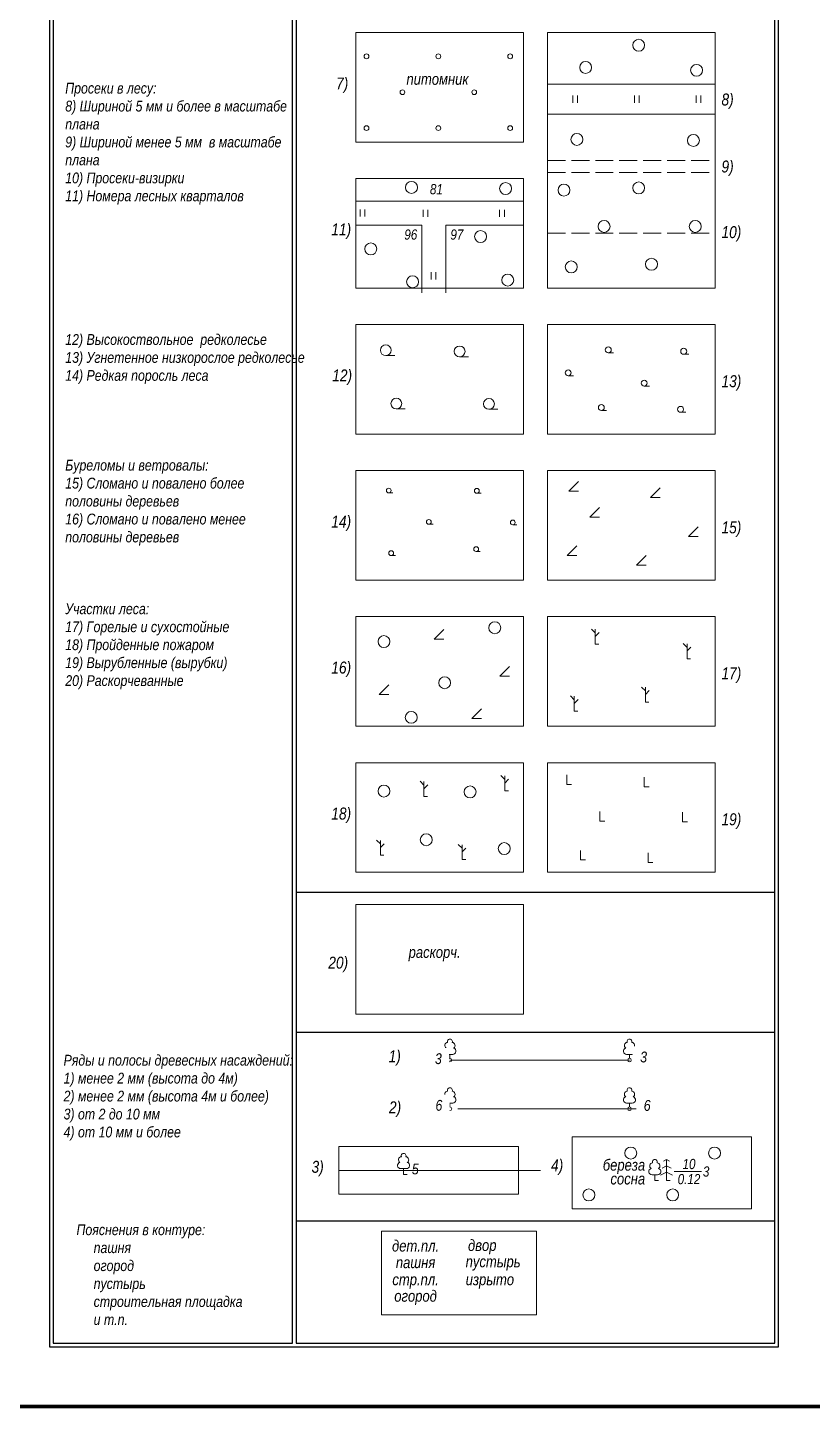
# Model space of a CAD drawing. Header units: metres. Extents: x -393 to 694, y -10 to 691.
# Drawn here: x 260.7 to 326.2, y 306.4 to 421.7 of the extents above; entities that cross this region are included whole.
import ezdxf
from ezdxf.enums import TextEntityAlignment as Align

# ---------------------------------------------------------------- set-up
doc = ezdxf.new("R2010")
doc.units = ezdxf.units.M
doc.linetypes.add('СП-3х1', pattern=[4, 3, -1])
doc.linetypes.add('СП_Граница маскировки', pattern=[3, 0, -3])
doc.layers.add('18 Растительность и грунты', color=7, linetype='Continuous', lineweight=20)
doc.styles.add('СП_Д', font='ARIALNI.TTF')
doc.linetypes.add('СП_10.1', pattern='A,0,[133,ltypeshp.shx,S=0.1,R=0,X=0,Y=0],-0.02,[133,ltypeshp.shx,S=0.06,R=0,X=0.02,Y=0],-0.02,[133,ltypeshp.shx,S=0.02,R=0,X=0.04,Y=0],-1.2', length=1.24)
doc.linetypes.add('СП_10.16.1', pattern='A,0,[133,ltypeshp.shx,S=0.4,R=0,X=0,Y=0],-3', length=3)
doc.linetypes.add('СП_10.16.2', pattern='A,0,[133,ltypeshp.shx,S=0.8,R=0,X=0,Y=0],-6', length=6)

# ---------------------------------------------------------------- blocks, each defined once
blk = doc.blocks.new('СП_10.7')
at = {"color": 0, "linetype": 'СП_Граница маскировки', "lineweight": 0}
blk.add_wipeout([(0, 1), (-0.71, 0.71), (-1, 0), (-0.71, -0.71), (0, -1), (0.71, -0.71), (1, 0), (0.71, 0.71)], dxfattribs=at)
at = {"color": 0, "linetype": 'ByBlock', "lineweight": -2}
blk.add_circle((0, 0), 1, dxfattribs=at)
blk = doc.blocks.new('СП_10.6')
at = {"color": 0, "linetype": 'ByBlock', "lineweight": -2}
blk.add_circle((0, 0), 0.4, dxfattribs=at)
blk = doc.blocks.new('СП_10.13')
at = {"color": 0, "linetype": 'СП_Граница маскировки', "lineweight": 0}
blk.add_wipeout([(0, 0.4), (-0.28, 0.28), (-0.4, 0), (-0.28, -0.28), (0, -0.4), (0.28, -0.28), (0.4, 0), (0.28, 0.28)], dxfattribs=at)
at = {"color": 0, "linetype": 'ByBlock', "lineweight": -2}
blk.add_lwpolyline([(0, -0.4), (0.7, -0.4)], dxfattribs=at)
blk.add_circle((0, 0), 0.4, dxfattribs=at)
blk = doc.blocks.new('СП_10.14')
at = {"color": 0, "linetype": 'ByBlock', "lineweight": -2}
blk.add_lwpolyline([(1.62, 0), (0, 0), (1.62, 1.62)], dxfattribs=at)
blk = doc.blocks.new('СП_10.15')
at = {"color": 0, "linetype": 'ByBlock', "lineweight": -2}
for points in [[(0, 1.9), (-0.64, 2.54)], [(0, 0), (0, 2.5)], [(0, 1.3), (0.64, 1.94)], [(0, 0), (0.6, 0)]]:
    blk.add_lwpolyline(points, dxfattribs=at)
blk = doc.blocks.new('СП_10.15.3')
at = {"color": 0, "linetype": 'ByBlock', "lineweight": -2}
blk.add_lwpolyline([(0.8, 0), (0, 0), (0, 1.6)], dxfattribs=at)
blk = doc.blocks.new('*U614')
at = {"color": 0, "linetype": 'ByBlock', "lineweight": -2}
blk.add_lwpolyline([(0, 0.95), (0, 0.3)], dxfattribs=at)
at = {"color": 0, "linetype": 'СП_Граница маскировки', "lineweight": 0}
blk.add_wipeout([(0, 0.95), (0.47, 0.95), (0.83, 1.08), (1.01, 1.41), (0.92, 1.78), (0.62, 2), (0.82, 2.25), (0.84, 2.57), (0.67, 2.83), (0.38, 2.95), (0.33, 3.32), (0, 3.5), (-0.33, 3.32), (-0.38, 2.95), (-0.67, 2.83), (-0.84, 2.57), (-0.82, 2.25), (-0.62, 2), (-0.92, 1.78), (-1.01, 1.41), (-0.83, 1.08), (-0.47, 0.95)], dxfattribs=at)
at = {"color": 0, "linetype": 'ByBlock', "lineweight": -2}
blk.add_lwpolyline([(0, 0.95), (-0.47, 0.95, -0.870665), (-0.62, 2, -0.721398), (-0.38, 2.95, -1.460871), (0.38, 2.95, -0.721398), (0.62, 2, -0.870665), (0.47, 0.95)], format="xyb", close=True, dxfattribs=at)
at = {"color": 0, "linetype": 'Continuous', "lineweight": -2}
blk.add_circle((0, 0), 0.3, dxfattribs=at)
blk = doc.blocks.new('СП_10.12')
at = {"color": 0, "linetype": 'СП_Граница маскировки', "lineweight": 0}
blk.add_wipeout([(0, 0.5), (-0.35, 0.35), (-0.5, 0), (-0.35, -0.35), (0, -0.5), (0.35, -0.35), (0.5, 0), (0.35, 0.35)], dxfattribs=at)
at = {"color": 0, "linetype": 'ByBlock', "lineweight": -2}
blk.add_lwpolyline([(0, -0.5), (0.87, -0.5)], dxfattribs=at)
blk.add_circle((0, 0), 0.5, dxfattribs=at)
blk = doc.blocks.new('СП_10.11')
at = {"color": 0, "linetype": 'СП_Граница маскировки', "lineweight": 0}
blk.add_wipeout([(0, 0.9), (-0.45, 0.78), (-0.78, 0.45), (-0.9, 0), (-0.78, -0.45), (-0.45, -0.78), (0, -0.9), (0.45, -0.78), (0.78, -0.45), (0.9, 0), (0.78, 0.45), (0.45, 0.78)], dxfattribs=at)
at = {"color": 0, "linetype": 'ByBlock', "lineweight": -2}
blk.add_lwpolyline([(1.5, -0.9), (0, -0.9)], dxfattribs=at)
blk.add_circle((0, 0), 0.9, dxfattribs=at)
blk = doc.blocks.new('СП_10.26.1')
at = {"color": 0, "linetype": 'ByBlock', "lineweight": -2}
for p, q in [((-0.4, -0.6), (-0.4, 0.6)), ((0.4, -0.6), (0.4, 0.6))]:
    blk.add_line(p, q, dxfattribs=at)
blk = doc.blocks.new('*U686')
at = {"color": 0, "linetype": 'ByBlock', "lineweight": -2}
blk.add_lwpolyline([(0, 0.95), (-0.47, 0.95, -0.870665), (-0.62, 2, -0.721398), (-0.38, 2.95, -1.460871), (0.38, 2.95, -0.721398), (0.62, 2, -0.870665), (0.47, 0.95)], format="xyb", close=True, dxfattribs=at)
blk.add_lwpolyline([(0, 0.95), (0, 0), (0.6, 0)], dxfattribs=at)
at = {"color": 0, "linetype": 'ByBlock', "lineweight": -2, "style": 'СП_Д'}
blk.add_attdef('P', text='', height=1.9, dxfattribs=at).set_placement((-1.57, -0.08), align=Align.RIGHT)
blk.add_attdef('V', (1.38, 0), '', height=1.8, dxfattribs=at)
blk = doc.blocks.new('*U697')
at = {"color": 0, "linetype": 'ByBlock', "lineweight": -2}
blk.add_lwpolyline([(-1.96, 0.95), (-2.43, 0.95, -0.870665), (-2.58, 2, -0.721398), (-2.34, 2.95, -1.460871), (-1.58, 2.95, -0.721398), (-1.34, 2, -0.870665), (-1.49, 0.95)], format="xyb", close=True, dxfattribs=at)
for points in [[(-0.75, 2.07), (0, 2.45), (0.75, 2.07)], [(-0.5, 3.25), (0, 3.5), (0.5, 3.25)], [(0, 3.5), (0, 0)], [(-1.96, 0.95), (-1.96, 0)], [(-1.96, 0), (-1.36, 0)], [(-1, 0.9), (0, 1.4), (1, 0.9)], [(0, 0), (0.6, 0)], [(1.25, 1.49), (5.85, 1.49)]]:
    blk.add_lwpolyline(points, dxfattribs=at)
at = {"color": 0, "linetype": 'ByBlock', "lineweight": -2, "style": 'СП_Д'}
for tag, p in [('P1', (-3.58, 1.64)), ('P2', (-3.58, -0.67))]:
    blk.add_attdef(tag, text='', height=1.9, dxfattribs=at).set_placement(p, align=Align.RIGHT)
blk.add_attdef('V', text='', height=1.7, dxfattribs=at).set_placement((3.75, 1.9), align=Align.CENTER)
blk.add_attdef('R', (6.07, 0.64), '', height=1.7, dxfattribs=at)
blk.add_attdef('T', text='', height=1.7, dxfattribs=at).set_placement((3.75, 1.08), align=Align.TOP_CENTER)

msp = doc.modelspace()

# ---------------------------------------------------------------- linework, layer by layer
at = {"ltscale": 0.5}
msp.add_lwpolyline([(262.8, 311.8), (282.8, 311.8), (282.8, 494.54), (262.8, 494.54)], close=True, dxfattribs=at)
at = {"color": 253, "ltscale": 0.5}
for points in [[(283.1, 349.49), (323.1, 349.49)], [(283.1, 322.03), (323.1, 322.03)]]:
    msp.add_lwpolyline(points, dxfattribs=at)
at = {"layer": '18 Растительность и грунты', "linetype": 'СП_10.1', "ltscale": 0.5, "flags": 128}
for points in [[(288.1, 412.17), (302.1, 412.17), (302.1, 421.33), (288.1, 421.33)], [(318.1, 375.57), (304.1, 375.57), (304.1, 384.72), (318.1, 384.72)], [(318.1, 363.36), (304.1, 363.36), (304.1, 372.52), (318.1, 372.52)], [(318.1, 351.16), (304.1, 351.16), (304.1, 360.31), (318.1, 360.31)], [(288.1, 339.3), (302.1, 339.3), (302.1, 348.45), (288.1, 348.45)], [(306.16, 323.04), (321.16, 323.04), (321.16, 329.04), (306.16, 329.04)], [(286.67, 324.24), (301.67, 324.24), (301.67, 328.24), (286.67, 328.24)]]:
    msp.add_lwpolyline(points, close=True, dxfattribs=at)
for points in [[(304.1, 417), (318.1, 417)], [(304.1, 414.5), (318.1, 414.5)], [(288.1, 405.24), (293.6, 405.24), (293.6, 399.57)], [(302.1, 405.24), (295.6, 405.24), (295.6, 399.57)]]:
    msp.add_lwpolyline(points, dxfattribs=at)
at = {"layer": '18 Растительность и грунты', "linetype": 'СП-3х1', "ltscale": 0.5}
for points in [[(304.1, 410.63), (318.1, 410.63)], [(304.1, 409.63), (318.1, 409.63)]]:
    msp.add_lwpolyline(points, dxfattribs=at)
at = {"layer": '18 Растительность и грунты', "linetype": 'СП_10.16.1', "ltscale": 0.5, "flags": 128}
msp.add_lwpolyline([(295.95, 335.46), (310.95, 335.46)], dxfattribs=at)
at = {"layer": '18 Растительность и грунты', "linetype": 'СП_10.16.2', "ltscale": 0.5, "flags": 128}
for points in [[(296.62, 331.39), (311.77, 331.39)], [(286.67, 326.24), (303.53, 326.24)]]:
    msp.add_lwpolyline(points, dxfattribs=at)
at = {"layer": '18 Растительность и грунты', "linetype": 'СП_10.1', "ltscale": 0.5}
msp.add_lwpolyline([(290.24, 321.17), (303.18, 321.17), (303.18, 314.18), (290.24, 314.18)], close=True, dxfattribs=at)

# ---------------------------------------------------------------- block references
at = {"layer": '18 Растительность и грунты', "color": 0, "linetype": 'Continuous', "lineweight": 20, "xscale": 0.5, "yscale": 0.5, "zscale": 0.5}
for name, p in [('СП_10.7', (311.72, 420.26)), ('СП_10.6', (288.98, 419.34)), ('СП_10.6', (294.98, 419.34)), ('СП_10.6', (300.98, 419.34)), ('СП_10.7', (307.29, 418.41)), ('СП_10.7', (316.56, 418.17)), ('СП_10.6', (291.98, 416.34)), ('СП_10.6', (297.98, 416.34)), ('СП_10.26.1', (306.42, 415.76)), ('СП_10.26.1', (311.56, 415.76)), ('СП_10.26.1', (316.71, 415.76)), ('СП_10.6', (288.98, 413.34)), ('СП_10.6', (294.98, 413.34)), ('СП_10.6', (300.98, 413.34)), ('СП_10.7', (306.56, 412.4)), ('СП_10.7', (316.29, 412.31)), ('СП_10.7', (292.74, 408.39)), ('СП_10.7', (300.6, 408.29)), ('СП_10.7', (311.72, 408.34)), ('СП_10.26.1', (288.65, 406.25)), ('СП_10.26.1', (293.91, 406.22)), ('СП_10.26.1', (300.3, 406.22)), ('СП_10.7', (316.45, 405.13)), ('СП_10.26.1', (294.57, 401)), ('СП_10.11', (290.59, 394.78)), ('СП_10.11', (296.76, 394.68)), ('СП_10.12', (309.18, 394.81)), ('СП_10.12', (315.48, 394.69)), ('СП_10.12', (305.83, 392.89)), ('СП_10.12', (312.18, 392.03)), ('СП_10.11', (291.47, 390.32)), ('СП_10.11', (299.21, 390.29)), ('СП_10.12', (308.6, 389.99)), ('СП_10.12', (315.22, 389.84)), ('СП_10.13', (290.84, 383.05)), ('СП_10.13', (298.2, 383.03)), ('СП_10.14', (305.88, 383)), ('СП_10.14', (312.7, 382.47)), ('СП_10.14', (307.63, 380.83)), ('СП_10.13', (294.19, 380.43)), ('СП_10.13', (301.2, 380.39)), ('СП_10.14', (315.87, 379.22)), ('СП_10.13', (291.04, 377.82)), ('СП_10.13', (298.14, 378.16)), ('СП_10.14', (305.75, 377.63)), ('СП_10.14', (311.54, 376.81)), ('СП_10.7', (299.7, 371.59)), ('СП_10.7', (290.44, 370.43)), ('СП_10.14', (294.64, 370.63)), ('СП_10.15', (308.09, 370.21)), ('СП_10.15', (315.76, 369)), ('СП_10.14', (300.12, 367.54)), ('СП_10.7', (295.51, 366.99)), ('СП_10.14', (290.03, 366.01)), ('СП_10.15', (306.34, 364.62)), ('СП_10.15', (312.28, 365.36)), ('СП_10.14', (297.78, 364.01)), ('СП_10.7', (292.72, 364.1)), ('СП_10.15', (300.53, 357.96)), ('СП_10.15.3', (305.71, 358.5)), ('СП_10.15.3', (312.19, 358.29)), ('СП_10.7', (290.44, 357.94)), ('СП_10.15', (293.78, 357.49)), ('СП_10.7', (297.63, 357.87)), ('СП_10.15.3', (308.48, 355.42)), ('СП_10.15.3', (315.39, 355.37)), ('СП_10.7', (293.97, 353.87)), ('СП_10.15', (290.14, 352.57)), ('СП_10.15', (296.97, 352.21)), ('СП_10.7', (300.49, 353.13)), ('СП_10.15.3', (306.87, 352.18)), ('СП_10.15.3', (312.5, 351.98))]:
    msp.add_blockref(name, p, dxfattribs=at)
at = {"layer": '18 Растительность и грунты', "color": 0, "linetype": 'Continuous', "lineweight": 20, "ltscale": 2, "xscale": 0.5, "yscale": 0.5, "zscale": 0.5}
msp.add_blockref('*U686', (292.08, 325.91), dxfattribs=at).add_auto_attribs({'V': '5'})

# ---------------------------------------------------------------- texts
at = {"color": 212, "lineweight": 13, "true_color": 0xe000e0, "style": 'СП_Д'}
for s, p in [('7)', (286.44, 416.57)), ('8)', (318.64, 415.23)), ('9)', (318.64, 409.63)), ('11)', (286.04, 404.37)), ('10)', (318.64, 404.15)), ('12)', (286.12, 392.17)), ('13)', (318.64, 391.69)), ('14)', (286.04, 379.96)), ('15)', (318.64, 379.48)), ('16)', (286.04, 367.76)), ('17)', (318.64, 367.28)), ('18)', (286.04, 355.56)), ('19)', (318.64, 355.08)), ('20)', (285.79, 343.1)), ('1)', (290.83, 335.28)), ('2)', (290.86, 331.01)), ('3)', (284.39, 326.04)), ('4)', (304.4, 326.17))]:
    msp.add_text(s, height=1, dxfattribs=at).set_placement(p)
at = {"color": 7, "lineweight": 13, "char_height": 0.9, "width": 19.0121, "attachment_point": 1, "style": 'СП_Д'}
for s, insert in [('Просеки в лесу: \\P8) Шириной 5 мм и более в масштабе плана \\P9) Шириной менее 5 мм  в масштабе плана \\P10) Просеки-визирки \\P11) Номера лесных кварталов\\P \\P\\P\\P\\P\\P\\P\\P12) Высокоствольное  редколесье \\P13) Угнетенное низкорослое редколесье \\P14) Редкая поросль леса \\P\\P\\P\\P\\PБуреломы и ветровалы: \\P15) Сломано и повалено более половины деревьев \\P16) Сломано и повалено менее половины деревьев \\P\\P\\P\\PУчастки леса: \\P17) Горелые и сухостойные \\P18) Пройденные пожаром \\P19) Вырубленные (вырубки)\\P20) Раскорчеванные', (263.81, 417.13)), ('Ряды и полосы древесных насаждений: \\P1) менее 2 мм (высота до 4м) \\P2) менее 2 мм (высота 4м и более) \\P3) от 2 до 10 мм \\P4) от 10 мм и более', (263.67, 335.9)), ('Пояснения в контуре: \\P     пашня\\P     огород\\P     пустырь\\P     строительная площадка\\P     и т.п.\\P         ', (264.75, 321.73))]:
    msp.add_mtext(s, dxfattribs=dict(at, insert=insert))
at = {"layer": '18 Растительность и грунты', "ltscale": 0.5, "attachment_point": 5, "style": 'СП_Д'}
for s, insert, char_height in [('питомник', (294.91, 417.43), 0.95), ('81', (294.82, 408.23), 0.85), ('96', (292.68, 404.44), 0.85), ('97', (296.53, 404.44), 0.85)]:
    msp.add_mtext(s, dxfattribs=dict(at, insert=insert, char_height=char_height))
at = {"layer": '18 Растительность и грунты', "linetype": 'Continuous', "lineweight": 15, "ltscale": 0.5, "char_height": 0.95, "attachment_point": 5, "style": 'СП_Д'}
for s, insert in [('раскорч.', (294.67, 344.33)), ('дет.пл.', (293.08, 319.93)), ('двор', (298.65, 319.84)), ('пашня', (293.08, 318.54)), ('пустырь', (299.56, 318.48)), ('стр.пл.', (293.08, 316.98)), ('изрыто', (299.29, 316.98)), ('огород', (293.08, 315.6))]:
    msp.add_mtext(s, dxfattribs=dict(at, insert=insert))

# ---------------------------------------------------------------- next in the draw order: linework, layer by layer
at = {"layer": '18 Растительность и грунты', "linetype": 'СП_10.1', "ltscale": 0.5, "flags": 128}
for points in [[(318.1, 399.97), (304.1, 399.97), (304.1, 421.33), (318.1, 421.33)], [(288.1, 387.77), (302.1, 387.77), (302.1, 396.92), (288.1, 396.92)], [(318.1, 387.77), (304.1, 387.77), (304.1, 396.92), (318.1, 396.92)], [(288.1, 375.57), (302.1, 375.57), (302.1, 384.72), (288.1, 384.72)], [(288.1, 363.36), (302.1, 363.36), (302.1, 372.52), (288.1, 372.52)], [(288.1, 351.16), (302.1, 351.16), (302.1, 360.31), (288.1, 360.31)]]:
    msp.add_lwpolyline(points, close=True, dxfattribs=at)
msp.add_lwpolyline([(288.1, 407.24), (302.1, 407.24)], dxfattribs=at)
at = {"layer": '18 Растительность и грунты', "linetype": 'СП-3х1', "ltscale": 0.5}
msp.add_lwpolyline([(304.1, 404.55), (318.1, 404.55)], dxfattribs=at)

# ---------------------------------------------------------------- next in the draw order: block references
at = {"layer": '18 Растительность и грунты', "color": 0, "linetype": 'Continuous', "lineweight": 20, "xscale": 0.5, "yscale": 0.5, "zscale": 0.5}
for name, p in [('СП_10.7', (298.51, 404.28)), ('СП_10.7', (289.34, 403.24)), ('СП_10.7', (292.83, 400.5)), ('СП_10.7', (300.78, 400.64)), ('*U614', (295.95, 335.46)), ('*U614', (310.95, 335.46)), ('*U614', (295.95, 331.39)), ('*U614', (310.95, 331.39)), ('СП_10.7', (311.06, 327.69)), ('СП_10.7', (318.06, 327.69)), ('СП_10.7', (307.56, 324.19)), ('СП_10.7', (314.56, 324.19))]:
    msp.add_blockref(name, p, dxfattribs=at)

# ---------------------------------------------------------------- next in the draw order: linework, layer by layer
at = {"color": 0, "linetype": 'Continuous', "ltscale": 0.5}
msp.add_lwpolyline([(262.5, 311.5), (323.4, 311.5), (323.4, 506.49), (262.5, 506.49)], close=True, dxfattribs=at)
at = {"ltscale": 0.5}
msp.add_lwpolyline([(283.1, 311.8), (323.1, 311.8), (323.1, 494.54), (283.1, 494.54)], close=True, dxfattribs=at)
at = {"color": 253, "ltscale": 0.5}
msp.add_lwpolyline([(283.1, 337.79), (323.1, 337.79)], dxfattribs=at)
at = {"layer": '18 Растительность и грунты', "linetype": 'СП_10.1', "ltscale": 0.5, "flags": 128}
msp.add_lwpolyline([(288.1, 399.97), (302.1, 399.97), (302.1, 409.12), (288.1, 409.12)], close=True, dxfattribs=at)

# ---------------------------------------------------------------- next in the draw order: block references
at = {"layer": '18 Растительность и грунты', "color": 0, "linetype": 'Continuous', "lineweight": 20, "xscale": 0.5, "yscale": 0.5, "zscale": 0.5}
msp.add_blockref('*U697', (314.05, 325.4), dxfattribs=at).add_auto_attribs({'V': '10', 'T': '0.12', 'R': '3', 'P1': 'береза', 'P2': 'сосна'})

# ---------------------------------------------------------------- next in the draw order: block references
for p in [(305.48, 408.16), (308.83, 405.13), (306.09, 401.74), (312.79, 401.96)]:
    msp.add_blockref('СП_10.7', p, dxfattribs=at)

# ---------------------------------------------------------------- next in the draw order: texts
at = {"layer": '18 Растительность и грунты', "ltscale": 0.5, "char_height": 0.9, "attachment_point": 5, "style": 'СП_Д', "bg_fill": 2}
for s, insert in [('3', (294.98, 335.57)), ('3', (312.13, 335.71)), ('6', (295.03, 331.67)), ('6', (312.43, 331.66))]:
    msp.add_mtext(s, dxfattribs=dict(at, insert=insert))

# ---------------------------------------------------------------- next in the draw order: linework, layer by layer
at = {"color": 252, "linetype": 'Continuous', "lineweight": 15, "ltscale": 0.5, "const_width": 0.3}
msp.add_lwpolyline([(-4.1, 691.19), (524.1, 691.19, -0.414214), (526.1, 689.19), (526.1, 308.5, -0.414214), (524.1, 306.5), (-4.1, 306.5, -0.414214), (-6.1, 308.5), (-6.1, 689.19, -0.414214)], format="xyb", close=True, dxfattribs=at)

doc.saveas('drawing.dxf')
